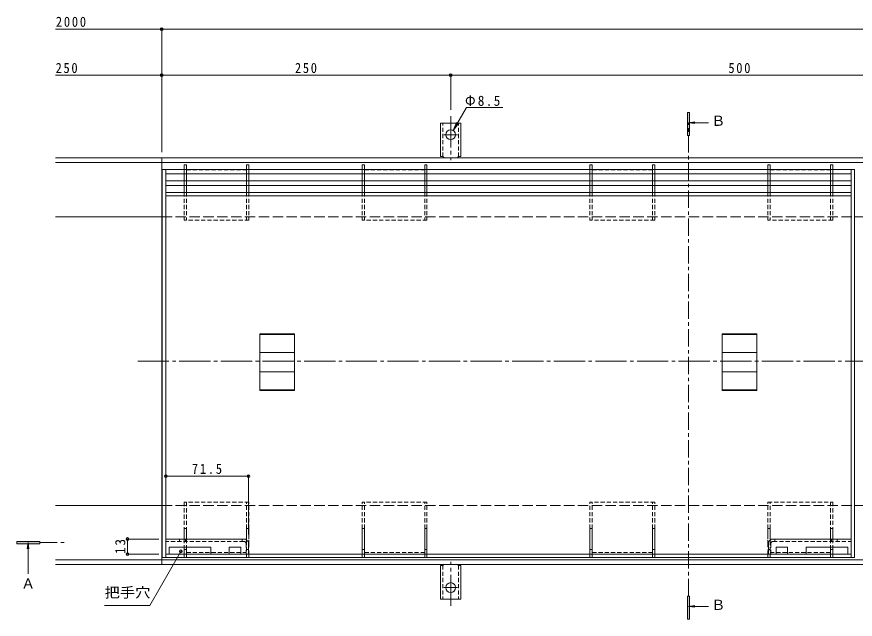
# Model space of a CAD drawing. Units: millimetres at full size, sheet at 1:3. Extents: x -1046 to 1169, y -824 to 816.
# Drawn here: x -1046 to -321, y -189 to 332 of the extents above; entities that cross this region are included whole.
import ezdxf
from ezdxf.enums import TextEntityAlignment as Align

# ---------------------------------------------------------------- set-up
doc = ezdxf.new("R2010")
doc.units = ezdxf.units.MM
doc.header["$LTSCALE"] = 3
doc.header["$PDMODE"] = 32
doc.header["$PDSIZE"] = 2.4
for name, pattern in [('CHAIN1', [8, 5, -1, 1, -1]), ('CHAIN2', [12, 9, -1, 1, -1]), ('DASHED1', [1.8, 1.2, -0.6]), ('DASHED2', [3, 2, -1]), ('DASHED3', [4, 3, -1])]:
    doc.linetypes.add(name, pattern=pattern)
for name, color, linetype, lineweight in [('4-0', 7, 'CHAIN2', 9), ('4-1', 2, 'Continuous', 9), ('4-2', 3, 'Continuous', 9), ('4-3', 4, 'Continuous', 9), ('4-4', 7, 'Continuous', 9), ('4-5', 7, 'Continuous', 9), ('4-A', 6, 'Continuous', 9)]:
    doc.layers.add(name, color=color, linetype=linetype, lineweight=lineweight)
doc.styles.add('ＭＳ ゴシック', font='')
doc.styles.get('ＭＳ ゴシック').set_extended_font_data('MS Gothic')

msp = doc.modelspace()

# ---------------------------------------------------------------- linework, layer by layer
at = {"layer": '4-0'}
msp.add_line((-941.66, 34.401), (-55.359, 34.401), dxfattribs=at)
at = {"layer": '4-1'}
for p, q in [((-679.646, 211.401), (-679.646, 240.401)), ((-662.146, 240.401), (-679.646, 240.401)), ((-662.146, 211.401), (-662.146, 240.401)), ((-920.896, 210.401), (-1012.705, 210.401)), ((-920.896, 210.401), (-71.396, 210.401)), ((-920.896, 210.401), (-920.896, -141.599)), ((-679.646, 211.401), (-678.396, 211.401)), ((-662.146, 211.401), (-663.396, 211.401)), ((-920.896, 206.401), (-1012.705, 206.401)), ((-920.896, 206.401), (-71.396, 206.401)), ((-920.896, 159.401), (-1012.705, 159.401)), ((-920.896, -90.599), (-1012.705, -90.599)), ((-920.896, -137.599), (-1012.705, -137.599)), ((-920.896, -137.599), (-71.396, -137.599)), ((-920.896, -141.599), (-1012.705, -141.599)), ((-920.896, -141.599), (-71.396, -141.599)), ((-679.646, -142.599), (-679.646, -171.599)), ((-679.646, -142.599), (-678.396, -142.599)), ((-662.146, -142.599), (-663.396, -142.599)), ((-662.146, -142.599), (-662.146, -171.599)), ((-670.896, -171.599), (-679.646, -171.599)), ((-670.896, -171.599), (-662.146, -171.599))]:
    msp.add_line(p, q, dxfattribs=at)
at = {"layer": '4-1', "linetype": 'DASHED1'}
for p, q in [((-677.646, 211.255), (-677.646, 240.401)), ((-664.146, 211.255), (-664.146, 240.401)), ((-677.646, -142.453), (-677.646, -171.599)), ((-664.146, -142.453), (-664.146, -171.599))]:
    msp.add_line(p, q, dxfattribs=at)
at = {"layer": '4-1', "linetype": 'CHAIN2'}
for p, q in [((-670.896, 246.348), (-670.896, 208.236)), ((-670.896, 230.401), (-676.672, 230.401)), ((-670.896, 230.401), (-665.12, 230.401)), ((-670.896, -177.547), (-670.896, -139.434)), ((-670.896, -161.599), (-676.672, -161.599)), ((-670.896, -161.599), (-665.12, -161.599))]:
    msp.add_line(p, q, dxfattribs=at)
at = {"layer": '4-1', "linetype": 'DASHED3'}
for p, q in [((-920.896, 159.401), (-71.396, 159.401)), ((-920.896, -90.599), (-71.396, -90.599))]:
    msp.add_line(p, q, dxfattribs=at)
at = {"layer": '4-1'}
for centre in [(-670.896, 230.401), (-670.896, -161.599)]:
    msp.add_circle(centre, 4.25, dxfattribs=at)
for centre, start, end in [((-678.396, 209.401), 30.00051, 90), ((-663.396, 209.401), 90, 149.99949), ((-678.396, -140.599), 270, 329.99949), ((-663.396, -140.599), 210.00051, 270)]:
    msp.add_arc(centre, 2, start, end, dxfattribs=at)
at = {"layer": '4-2'}
for p, q in [((-920.396, 200.401), (-920.396, -135.599)), ((-917.396, 200.401), (-917.396, -135.599)), ((-324.396, -135.599), (-324.396, 200.401)), ((-321.396, 200.401), (-321.396, -135.599)), ((-917.396, 180.401), (-324.396, 180.401)), ((-917.396, 177.401), (-324.396, 177.401)), ((-835.896, 9.08), (-835.896, 57.989)), ((-805.896, 57.989), (-835.896, 57.989)), ((-805.896, 57.489), (-835.896, 57.489)), ((-805.896, 57.989), (-805.896, 9.08)), ((-435.896, 9.08), (-435.896, 57.989)), ((-405.896, 57.989), (-435.896, 57.989)), ((-405.896, 57.489), (-435.896, 57.489)), ((-405.896, 57.989), (-405.896, 9.08)), ((-805.896, 41.901), (-835.896, 41.901)), ((-405.896, 41.901), (-435.896, 41.901)), ((-805.896, 25.169), (-835.896, 25.169)), ((-405.896, 25.169), (-435.896, 25.169)), ((-805.896, 9.58), (-835.896, 9.58)), ((-805.896, 9.08), (-835.896, 9.08)), ((-405.896, 9.58), (-435.896, 9.58)), ((-405.896, 9.08), (-435.896, 9.08)), ((-321.396, -135.599), (-920.396, -135.599)), ((-917.396, -132.599), (-324.396, -132.599))]:
    msp.add_line(p, q, dxfattribs=at)
at = {"layer": '4-2', "color": 6}
for p, q in [((-917.396, -132.599), (-917.396, -119.599)), ((-848.036, -119.599), (-917.396, -119.599)), ((-845.896, -121.599), (-845.896, -132.599)), ((-395.896, -121.599), (-395.896, -132.599)), ((-393.757, -119.599), (-324.396, -119.599)), ((-324.396, -132.599), (-324.396, -119.599)), ((-878.396, -126.599), (-914.396, -126.599)), ((-878.396, -126.599), (-878.396, -132.599)), ((-862.396, -126.599), (-862.396, -132.599)), ((-862.396, -126.599), (-852.396, -126.599)), ((-852.396, -126.599), (-852.396, -132.599)), ((-389.396, -126.599), (-389.396, -132.599)), ((-379.396, -126.599), (-389.396, -126.599)), ((-379.396, -126.599), (-379.396, -132.599)), ((-363.396, -126.599), (-327.396, -126.599)), ((-363.396, -126.599), (-363.396, -132.599)), ((-862.396, -132.599), (-878.396, -132.599)), ((-845.896, -132.599), (-852.396, -132.599)), ((-395.896, -132.599), (-389.396, -132.599)), ((-379.396, -132.599), (-363.396, -132.599))]:
    msp.add_line(p, q, dxfattribs=at)
at = {"layer": '4-2', "color": 6, "linetype": 'DASHED1'}
for p, q in [((-849.896, -121.599), (-917.396, -121.599)), ((-905.396, -121.599), (-905.396, -119.599)), ((-900.396, -121.599), (-900.396, -119.599)), ((-851.396, -121.599), (-851.396, -119.599)), ((-391.896, -121.599), (-324.396, -121.599)), ((-390.396, -121.599), (-390.396, -119.599)), ((-341.396, -121.599), (-341.396, -119.599)), ((-336.396, -121.599), (-336.396, -119.599)), ((-847.896, -123.599), (-847.896, -132.599)), ((-393.896, -123.599), (-393.896, -132.599))]:
    msp.add_line(p, q, dxfattribs=at)
at = {"layer": '4-2', "color": 6}
for points in [[(-914.396, -126.599), (-914.396, -132.599), (-917.396, -132.599)], [(-327.396, -126.599), (-327.396, -132.599), (-324.396, -132.599)]]:
    msp.add_lwpolyline(points, dxfattribs=at)
at = {"layer": '4-2', "color": 6, "linetype": 'DASHED1'}
for centre, start, end in [((-849.896, -123.599), 0, 90), ((-391.896, -123.599), 90, 180)]:
    msp.add_arc(centre, 2, start, end, dxfattribs=at)
at = {"layer": '4-2', "color": 6}
for centre, radius, start, end in [((-845.773, -119.323), 2.28, 186.96237, 266.89547), ((-849.896, -123.599), 4, 31.94537, 60.13994), ((-396.02, -119.323), 2.28, 273.10453, 353.03763), ((-391.896, -123.599), 4, 119.86006, 148.05463)]:
    msp.add_arc(centre, radius, start, end, dxfattribs=at)
at = {"layer": '4-3'}
for p, q in [((-901.396, 204.401), (-901.396, 200.401)), ((-899.396, 204.401), (-901.396, 204.401)), ((-899.396, 204.401), (-899.396, 200.401)), ((-847.396, 204.401), (-847.396, 200.401)), ((-845.396, 204.401), (-847.396, 204.401)), ((-845.396, 204.401), (-845.396, 200.401)), ((-747.396, 204.401), (-747.396, 200.401)), ((-745.396, 204.401), (-747.396, 204.401)), ((-745.396, 204.401), (-745.396, 200.401)), ((-693.396, 204.401), (-693.396, 200.401)), ((-691.396, 204.401), (-693.396, 204.401)), ((-691.396, 204.401), (-691.396, 200.401)), ((-550.396, 204.401), (-550.396, 200.401)), ((-548.396, 204.401), (-550.396, 204.401)), ((-548.396, 204.401), (-548.396, 200.401)), ((-496.396, 204.401), (-496.396, 200.401)), ((-494.396, 204.401), (-496.396, 204.401)), ((-494.396, 204.401), (-494.396, 200.401)), ((-396.396, 204.401), (-396.396, 200.401)), ((-394.396, 204.401), (-396.396, 204.401)), ((-394.396, 204.401), (-394.396, 200.401)), ((-342.396, 204.401), (-342.396, 200.401)), ((-340.396, 204.401), (-342.396, 204.401)), ((-340.396, 204.401), (-340.396, 200.401)), ((-901.396, 196.401), (-901.396, 190.401)), ((-899.396, 196.401), (-899.396, 190.401)), ((-847.396, 196.401), (-847.396, 190.401)), ((-845.396, 196.401), (-845.396, 190.401)), ((-747.396, 196.401), (-747.396, 190.401)), ((-745.396, 196.401), (-745.396, 190.401)), ((-693.396, 196.401), (-693.396, 190.401)), ((-691.396, 196.401), (-691.396, 190.401)), ((-550.396, 196.401), (-550.396, 190.401)), ((-548.396, 196.401), (-548.396, 190.401)), ((-496.396, 196.401), (-496.396, 190.401)), ((-494.396, 196.401), (-494.396, 190.401)), ((-396.396, 196.401), (-396.396, 190.401)), ((-394.396, 196.401), (-394.396, 190.401)), ((-342.396, 196.401), (-342.396, 190.401)), ((-340.396, 196.401), (-340.396, 190.401)), ((-901.396, 186.401), (-901.396, 180.401)), ((-899.396, 186.401), (-899.396, 180.401)), ((-847.396, 186.401), (-847.396, 180.401)), ((-845.396, 186.401), (-845.396, 180.401)), ((-747.396, 186.401), (-747.396, 180.401)), ((-745.396, 186.401), (-745.396, 180.401)), ((-693.396, 186.401), (-693.396, 180.401)), ((-691.396, 186.401), (-691.396, 180.401)), ((-550.396, 186.401), (-550.396, 180.401)), ((-548.396, 186.401), (-548.396, 180.401)), ((-496.396, 186.401), (-496.396, 180.401)), ((-494.396, 186.401), (-494.396, 180.401)), ((-396.396, 186.401), (-396.396, 180.401)), ((-394.396, 186.401), (-394.396, 180.401)), ((-342.396, 186.401), (-342.396, 180.401)), ((-340.396, 186.401), (-340.396, 180.401)), ((-901.396, -110.599), (-901.396, -119.599)), ((-899.396, -110.599), (-901.396, -110.599)), ((-899.396, -110.599), (-899.396, -119.599)), ((-847.396, -110.599), (-845.396, -110.599)), ((-847.396, -119.599), (-847.396, -110.599)), ((-845.396, -119.599), (-845.396, -110.599)), ((-745.396, -110.599), (-747.396, -110.599)), ((-747.396, -132.599), (-747.396, -110.599)), ((-745.396, -132.599), (-745.396, -110.599)), ((-693.396, -110.599), (-691.396, -110.599)), ((-693.396, -132.599), (-693.396, -110.599)), ((-691.396, -132.599), (-691.396, -110.599)), ((-548.396, -110.599), (-550.396, -110.599)), ((-550.396, -132.599), (-550.396, -110.599)), ((-548.396, -132.599), (-548.396, -110.599)), ((-496.396, -110.599), (-494.396, -110.599)), ((-496.396, -132.599), (-496.396, -110.599)), ((-494.396, -132.599), (-494.396, -110.599)), ((-394.396, -110.599), (-396.396, -110.599)), ((-396.396, -119.599), (-396.396, -110.599)), ((-394.396, -119.599), (-394.396, -110.599)), ((-342.396, -110.599), (-342.396, -119.599)), ((-342.396, -110.599), (-340.396, -110.599)), ((-340.396, -110.599), (-340.396, -119.599)), ((-901.396, -126.599), (-901.396, -132.599)), ((-899.396, -128.599), (-901.396, -128.599)), ((-899.396, -126.599), (-899.396, -132.599)), ((-745.396, -128.599), (-747.396, -128.599)), ((-693.396, -128.599), (-691.396, -128.599)), ((-548.396, -128.599), (-550.396, -128.599)), ((-496.396, -128.599), (-494.396, -128.599)), ((-342.396, -126.599), (-342.396, -132.599)), ((-342.396, -128.599), (-340.396, -128.599)), ((-340.396, -126.599), (-340.396, -132.599))]:
    msp.add_line(p, q, dxfattribs=at)
at = {"layer": '4-3', "linetype": 'DASHED1'}
for p, q in [((-901.396, 200.401), (-901.396, 196.401)), ((-899.396, 200.401), (-899.396, 196.401)), ((-899.396, 199.901), (-847.396, 199.901)), ((-847.396, 200.401), (-847.396, 196.401)), ((-845.396, 200.401), (-845.396, 196.401)), ((-747.396, 200.401), (-747.396, 196.401)), ((-745.396, 200.401), (-745.396, 196.401)), ((-745.396, 199.901), (-693.396, 199.901)), ((-693.396, 200.401), (-693.396, 196.401)), ((-691.396, 200.401), (-691.396, 196.401)), ((-550.396, 200.401), (-550.396, 196.401)), ((-548.396, 200.401), (-548.396, 196.401)), ((-548.396, 199.901), (-496.396, 199.901)), ((-496.396, 200.401), (-496.396, 196.401)), ((-494.396, 200.401), (-494.396, 196.401)), ((-396.396, 200.401), (-396.396, 196.401)), ((-394.396, 200.401), (-394.396, 196.401)), ((-394.396, 199.901), (-342.396, 199.901)), ((-342.396, 200.401), (-342.396, 196.401)), ((-340.396, 200.401), (-340.396, 196.401)), ((-901.396, 190.401), (-901.396, 186.401)), ((-899.396, 190.401), (-899.396, 186.401)), ((-847.396, 190.401), (-847.396, 186.401)), ((-845.396, 190.401), (-845.396, 186.401)), ((-747.396, 190.401), (-747.396, 186.401)), ((-745.396, 190.401), (-745.396, 186.401)), ((-693.396, 190.401), (-693.396, 186.401)), ((-691.396, 190.401), (-691.396, 186.401)), ((-550.396, 190.401), (-550.396, 186.401)), ((-548.396, 190.401), (-548.396, 186.401)), ((-496.396, 190.401), (-496.396, 186.401)), ((-494.396, 190.401), (-494.396, 186.401)), ((-396.396, 190.401), (-396.396, 186.401)), ((-394.396, 190.401), (-394.396, 186.401)), ((-342.396, 190.401), (-342.396, 186.401)), ((-340.396, 190.401), (-340.396, 186.401)), ((-901.396, 180.401), (-901.396, 156.401)), ((-899.396, 180.401), (-899.396, 156.401)), ((-847.396, 180.401), (-847.396, 156.401)), ((-845.396, 180.401), (-845.396, 156.401)), ((-747.396, 180.401), (-747.396, 156.401)), ((-745.396, 180.401), (-745.396, 156.401)), ((-693.396, 180.401), (-693.396, 156.401)), ((-691.396, 180.401), (-691.396, 156.401)), ((-550.396, 180.401), (-550.396, 156.401)), ((-548.396, 180.401), (-548.396, 156.401)), ((-496.396, 180.401), (-496.396, 156.401)), ((-494.396, 180.401), (-494.396, 156.401)), ((-396.396, 180.401), (-396.396, 156.401)), ((-394.396, 180.401), (-394.396, 156.401)), ((-342.396, 180.401), (-342.396, 156.401)), ((-340.396, 180.401), (-340.396, 156.401)), ((-845.396, 156.401), (-901.396, 156.401)), ((-691.396, 156.401), (-747.396, 156.401)), ((-494.396, 156.401), (-550.396, 156.401)), ((-340.396, 156.401), (-396.396, 156.401)), ((-901.396, -87.599), (-901.396, -110.599)), ((-845.396, -87.599), (-901.396, -87.599)), ((-899.396, -87.599), (-899.396, -110.599)), ((-847.396, -110.599), (-847.396, -87.599)), ((-845.396, -110.599), (-845.396, -87.599)), ((-691.396, -87.599), (-747.396, -87.599)), ((-747.396, -110.599), (-747.396, -87.599)), ((-745.396, -110.599), (-745.396, -87.599)), ((-693.396, -110.599), (-693.396, -87.599)), ((-691.396, -110.599), (-691.396, -87.599)), ((-494.396, -87.599), (-550.396, -87.599)), ((-550.396, -110.599), (-550.396, -87.599)), ((-548.396, -110.599), (-548.396, -87.599)), ((-496.396, -110.599), (-496.396, -87.599)), ((-494.396, -110.599), (-494.396, -87.599)), ((-396.396, -87.599), (-340.396, -87.599)), ((-396.396, -110.599), (-396.396, -87.599)), ((-394.396, -110.599), (-394.396, -87.599)), ((-342.396, -87.599), (-342.396, -110.599)), ((-340.396, -87.599), (-340.396, -110.599)), ((-901.396, -119.599), (-901.396, -126.599)), ((-899.396, -119.599), (-899.396, -126.599)), ((-847.396, -135.599), (-847.396, -119.599)), ((-394.396, -135.599), (-394.396, -119.599)), ((-342.396, -119.599), (-342.396, -126.599)), ((-340.396, -119.599), (-340.396, -126.599)), ((-847.396, -128.599), (-845.396, -128.599)), ((-394.396, -128.599), (-396.396, -128.599)), ((-901.396, -132.599), (-901.396, -135.599)), ((-899.396, -131.099), (-847.396, -131.099)), ((-899.396, -132.599), (-899.396, -135.599)), ((-747.396, -135.599), (-747.396, -132.599)), ((-745.396, -135.599), (-747.396, -135.599)), ((-745.396, -131.099), (-693.396, -131.099)), ((-745.396, -135.599), (-745.396, -132.599)), ((-693.396, -135.599), (-693.396, -132.599)), ((-691.396, -135.599), (-693.396, -135.599)), ((-691.396, -135.599), (-691.396, -132.599)), ((-550.396, -135.599), (-550.396, -132.599)), ((-548.396, -135.599), (-550.396, -135.599)), ((-548.396, -131.099), (-496.396, -131.099)), ((-548.396, -135.599), (-548.396, -132.599)), ((-496.396, -135.599), (-496.396, -132.599)), ((-494.396, -135.599), (-496.396, -135.599)), ((-494.396, -135.599), (-494.396, -132.599)), ((-342.396, -131.099), (-394.396, -131.099)), ((-342.396, -132.599), (-342.396, -135.599)), ((-340.396, -132.599), (-340.396, -135.599))]:
    msp.add_line(p, q, dxfattribs=at)
at = {"layer": '4-3', "linetype": 'DASHED2'}
for p, q in [((-845.396, -135.599), (-845.396, -119.599)), ((-396.396, -135.599), (-396.396, -119.599)), ((-901.396, -135.599), (-899.396, -135.599)), ((-847.396, -135.599), (-845.396, -135.599)), ((-394.396, -135.599), (-396.396, -135.599)), ((-340.396, -135.599), (-342.396, -135.599))]:
    msp.add_line(p, q, dxfattribs=at)
at = {"layer": '4-4'}
for p, q in [((-920.896, 321.821), (-1012.705, 321.821)), ((-920.896, 322.721), (-920.896, 215.401)), ((-920.896, 321.821), (-71.396, 321.821)), ((-920.896, 281.821), (-1012.705, 281.821)), ((-920.896, 281.821), (-670.896, 281.821)), ((-670.896, 282.721), (-670.896, 252.013)), ((-670.896, 281.821), (-170.896, 281.821)), ((-917.396, -65.12), (-845.896, -65.12)), ((-845.896, -64.22), (-845.896, -115.599)), ((-951.376, -119.599), (-923.396, -119.599)), ((-950.476, -132.599), (-950.476, -119.599)), ((-951.376, -132.599), (-923.396, -132.599))]:
    msp.add_line(p, q, dxfattribs=at)
for p in [(-920.896, 321.821), (-920.896, 281.821), (-670.896, 281.821), (-917.396, -65.12), (-845.896, -65.12), (-950.476, -119.599), (-950.476, -132.599)]:
    msp.add_point(p, dxfattribs=at)
at = {"layer": '4-5', "color": 4}
for p, q in [((-466.146, 229.68), (-466.146, 249.68)), ((-465.146, 240.709), (-459.541, 241.447)), ((-465.146, 240.709), (-459.541, 239.971)), ((-465.146, 240.709), (-447.931, 240.709)), ((-1046.289, -121.599), (-1046.289, -123.599)), ((-1026.289, -121.599), (-1046.289, -121.599)), ((-1036.523, -122.599), (-1037.258, -128.185)), ((-1036.523, -122.599), (-1035.787, -128.185)), ((-1036.523, -122.599), (-1036.523, -149.827)), ((-1026.289, -123.599), (-1026.289, -121.599)), ((-1046.289, -123.599), (-1026.289, -123.599)), ((-466.146, -189.009), (-466.146, -169.009)), ((-465.146, -177.932), (-459.541, -177.194)), ((-465.146, -177.932), (-459.541, -178.67)), ((-465.146, -177.932), (-447.931, -177.932))]:
    msp.add_line(p, q, dxfattribs=at)
at = {"layer": '4-5'}
for q in [(-665.901, 241.01), (-664.205, 240.032)]:
    msp.add_line((-668.771, 234.081), q, dxfattribs=at)
at = {"layer": '4-5', "color": 4, "linetype": 'CHAIN1'}
for p, q in [((-465.146, -169.009), (-465.146, 240.709)), ((-1026.289, -122.599), (-1003.097, -122.599))]:
    msp.add_line(p, q, dxfattribs=at)
at = {"layer": '4-5'}
for points in [[(-668.771, 234.081), (-657.297, 253.955), (-625.87, 253.955)], [(-970.29, -177.019), (-931.29, -177.019), (-904.304, -130.278)]]:
    msp.add_lwpolyline(points, dxfattribs=at)
at = {"layer": '4-5', "color": 4}
for points in [[(-466.146, 249.68), (-464.146, 249.68), (-464.146, 229.68), (-466.146, 229.68)], [(-466.146, -169.009), (-464.146, -169.009), (-464.146, -189.009), (-466.146, -189.009)]]:
    msp.add_lwpolyline(points, dxfattribs=at)
at = {"layer": '4-5'}
msp.add_point((-904.304, -130.278), dxfattribs=at)
at = {"layer": '4-5', "color": 4}
for points in [[(-466.146, 249.68), (-466.146, 229.68), (-464.146, 249.68), (-464.146, 229.68)], [(-1026.289, -121.599), (-1026.289, -123.599), (-1046.289, -121.599), (-1046.289, -123.599)], [(-466.146, -169.009), (-466.146, -189.009), (-464.146, -169.009), (-464.146, -189.009)]]:
    msp.add_solid(points, dxfattribs=at)
at = {"layer": '4-A'}
for p, q in [((-920.396, 200.401), (-321.396, 200.401)), ((-917.396, 196.401), (-324.396, 196.401)), ((-917.396, 190.401), (-324.396, 190.401)), ((-917.396, 186.401), (-324.396, 186.401))]:
    msp.add_line(p, q, dxfattribs=at)

# ---------------------------------------------------------------- texts
at = {"layer": '4-4', "color": 2, "char_height": 8.798, "attachment_point": 7, "style": 'ＭＳ ゴシック'}
for s, insert in [('\\T1.28;\\W0.9;2000', (-1012.441, 323.621)), ('\\T1.27;\\W0.9;250', (-1012.705, 283.621)), ('\\T1.27;\\W0.9;250', (-805.646, 283.621)), ('\\T1.27;\\W0.9;500', (-430.646, 283.621)), ('\\T1.28;\\W0.9;71.5', (-894.771, -63.32))]:
    msp.add_mtext(s, dxfattribs=dict(at, insert=insert))
at = {"layer": '4-4', "color": 2, "insert": (-952.276, -132.474), "char_height": 8.798, "attachment_point": 7, "rotation": 90, "style": 'ＭＳ ゴシック'}
msp.add_mtext('\\T1.27;\\W0.95;13', dxfattribs=at)
at = {"layer": '4-5', "color": 2, "style": 'ＭＳ ゴシック'}
for s, p in [('Ｂ', (-445.311, 235.411)), ('Ａ', (-1042.444, -165.107)), ('Ｂ', (-445.311, -183.582))]:
    msp.add_text(s, height=8.798, dxfattribs=at).set_placement(p, align=Align.BOTTOM_LEFT)
at = {"layer": '4-5', "color": 2, "style": 'ＭＳ ゴシック', "width": 1.1}
msp.add_text('把手穴', height=8.798, dxfattribs=at).set_placement((-970.29, -172.909), align=Align.BOTTOM_LEFT)
at = {"layer": '4-5', "color": 2, "insert": (-658.49, 255.1), "char_height": 8.798, "attachment_point": 7, "style": 'ＭＳ ゴシック'}
msp.add_mtext('\\T1.21;\\W0.95;Φ8.5', dxfattribs=at)

doc.saveas('drawing.dxf')
